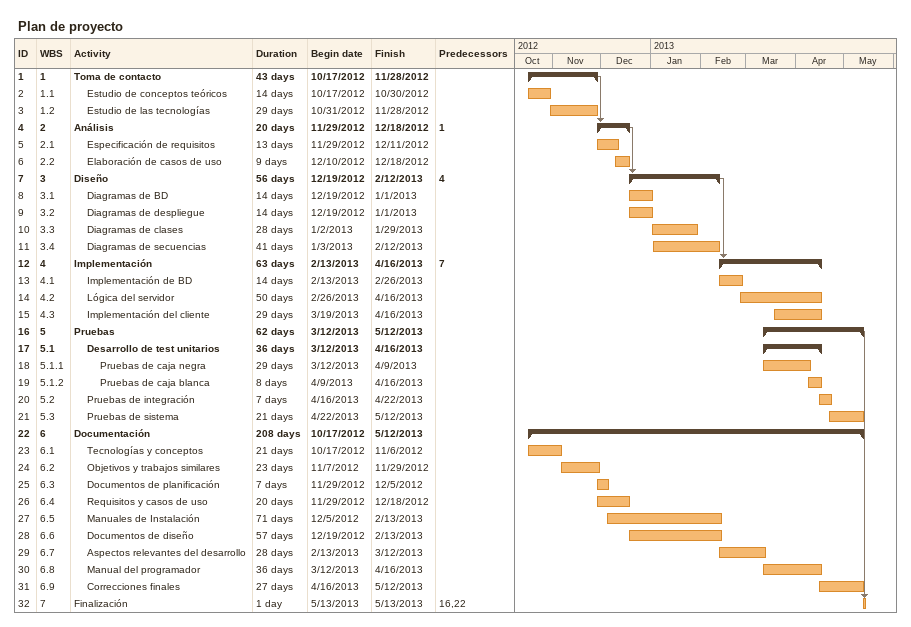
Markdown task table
Plan de proyecto

| ID | WBS | Task | Duration | Start | Finish | Predecessors |
|---|---|---|---|---|---|---|
| 1 | 1 | **Toma de contacto** | 43d | 2012-10-17 | 2012-11-28 |  |
| 2 | 1.1 | Estudio de conceptos teóricos | 14d | 2012-10-17 | 2012-10-30 |  |
| 3 | 1.2 | Estudio de las tecnologías | 29d | 2012-10-31 | 2012-11-28 |  |
| 4 | 2 | **Análisis** | 20d | 2012-11-29 | 2012-12-18 | 1 |
| 5 | 2.1 | Especificación de requisitos | 13d | 2012-11-29 | 2012-12-11 |  |
| 6 | 2.2 | Elaboración de casos de uso | 9d | 2012-12-10 | 2012-12-18 |  |
| 7 | 3 | **Diseño** | 56d | 2012-12-19 | 2013-02-12 | 4 |
| 8 | 3.1 | Diagramas de BD | 14d | 2012-12-19 | 2013-01-01 |  |
| 9 | 3.2 | Diagramas de despliegue | 14d | 2012-12-19 | 2013-01-01 |  |
| 10 | 3.3 | Diagramas de clases | 28d | 2013-01-02 | 2013-01-29 |  |
| 11 | 3.4 | Diagramas de secuencias | 41d | 2013-01-03 | 2013-02-12 |  |
| 12 | 4 | **Implementación** | 63d | 2013-02-13 | 2013-04-16 | 7 |
| 13 | 4.1 | Implementación de BD | 14d | 2013-02-13 | 2013-02-26 |  |
| 14 | 4.2 | Lógica del servidor | 50d | 2013-02-26 | 2013-04-16 |  |
| 15 | 4.3 | Implementación del cliente | 29d | 2013-03-19 | 2013-04-16 |  |
| 16 | 5 | **Pruebas** | 62d | 2013-03-12 | 2013-05-12 |  |
| 17 | 5.1 | **Desarrollo de test unitarios** | 36d | 2013-03-12 | 2013-04-16 |  |
| 18 | 5.1.1 | Pruebas de caja negra | 29d | 2013-03-12 | 2013-04-09 |  |
| 19 | 5.1.2 | Pruebas de caja blanca | 8d | 2013-04-09 | 2013-04-16 |  |
| 20 | 5.2 | Pruebas de integración | 7d | 2013-04-16 | 2013-04-22 |  |
| 21 | 5.3 | Pruebas de sistema | 21d | 2013-04-22 | 2013-05-12 |  |
| 22 | 6 | **Documentación** | 208d | 2012-10-17 | 2013-05-12 |  |
| 23 | 6.1 | Tecnologías y conceptos | 21d | 2012-10-17 | 2012-11-06 |  |
| 24 | 6.2 | Objetivos y trabajos similares | 23d | 2012-11-07 | 2012-11-29 |  |
| 25 | 6.3 | Documentos de planificación | 7d | 2012-11-29 | 2012-12-05 |  |
| 26 | 6.4 | Requisitos y casos de uso | 20d | 2012-11-29 | 2012-12-18 |  |
| 27 | 6.5 | Manuales de Instalación | 71d | 2012-12-05 | 2013-02-13 |  |
| 28 | 6.6 | Documentos de diseño | 57d | 2012-12-19 | 2013-02-13 |  |
| 29 | 6.7 | Aspectos relevantes del desarrollo | 28d | 2013-02-13 | 2013-03-12 |  |
| 30 | 6.8 | Manual del programador | 36d | 2013-03-12 | 2013-04-16 |  |
| 31 | 6.9 | Correcciones finales | 27d | 2013-04-16 | 2013-05-12 |  |
| 32 | 7 | Finalización | 1d | 2013-05-13 | 2013-05-13 | 16, 22 |
